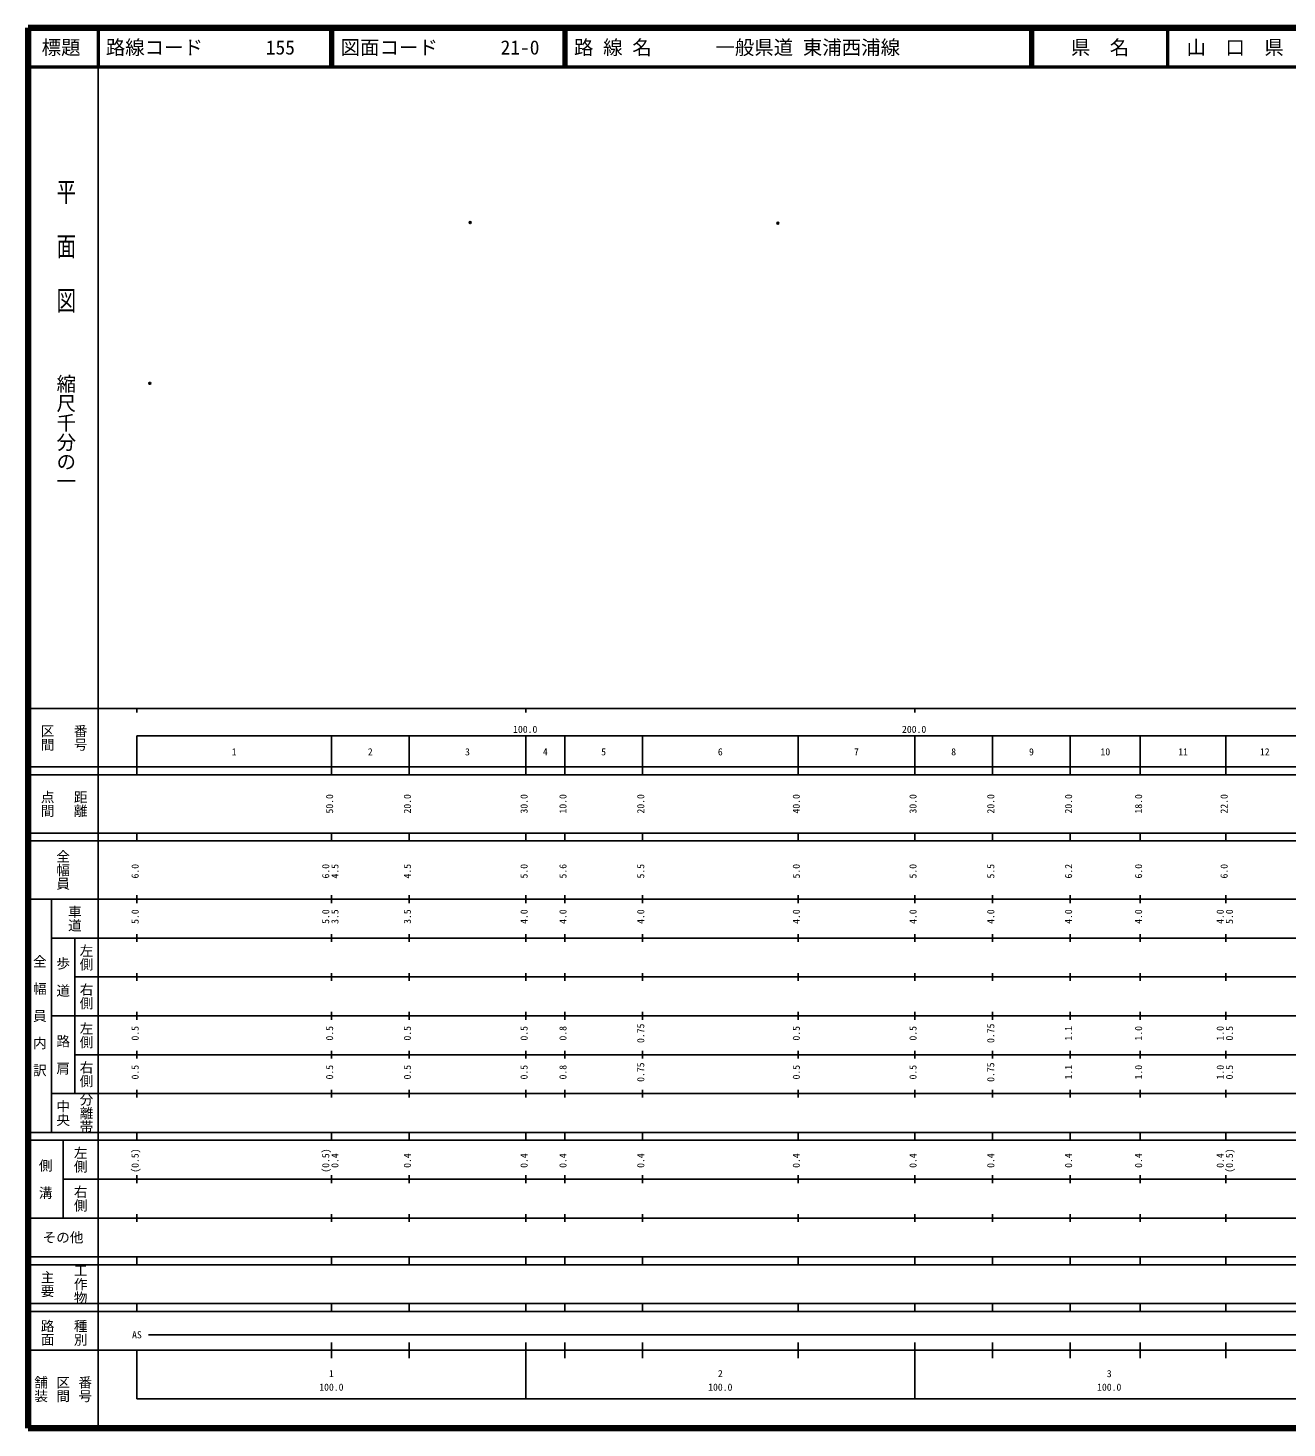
# Model space of a CAD drawing. Units: millimetres on the paper. Extents: x 40 to 680, y 20 to 380.
# Drawn here: x 40 to 363.7, y 20 to 380 of the extents above; entities that cross this region are included whole.
import ezdxf
from ezdxf.enums import TextEntityAlignment as Align

# ---------------------------------------------------------------- set-up
doc = ezdxf.new("R2010")
doc.units = ezdxf.units.MM
doc.header["$PDMODE"] = 32
doc.header["$PDSIZE"] = 0.5
doc.layers.add('M-OTRS', color=6, linetype='Continuous')
doc.layers.add('M-TTL-TXT', color=7, linetype='Continuous')
for name, color, linetype, lineweight in [('M-TTL', 2, 'Continuous', 140), ('M-TTL-BAND', 7, 'Continuous', 25), ('M-TTL-LINE', 7, 'Continuous', 50)]:
    doc.layers.add(name, color=color, linetype=linetype, lineweight=lineweight)
doc.styles.add('@ＭＳ ゴシック', font='')
doc.styles.add('ＭＳ ゴシック', font='')
doc.styles.get('@ＭＳ ゴシック').set_extended_font_data('@MS Gothic')
doc.styles.get('ＭＳ ゴシック').set_extended_font_data('MS Gothic')

msp = doc.modelspace()

# ---------------------------------------------------------------- linework, layer by layer
at = {"layer": 'M-OTRS'}
for p in [(153.686, 329.957), (232.814, 329.807), (71.29, 288.629)]:
    msp.add_point(p, dxfattribs=at)
at = {"layer": 'M-TTL'}
for p, q in [((40, 380), (40, 20)), ((680, 380), (40, 380)), ((40, 20), (680, 20))]:
    msp.add_line(p, q, dxfattribs=at)
at = {"layer": 'M-TTL-BAND'}
for p, q in [((58, 370), (58, 20)), ((40, 205), (579, 205)), ((68, 205), (68, 204)), ((168, 205), (168, 204)), ((268, 205), (268, 204)), ((68, 198), (579, 198)), ((68, 198), (68, 188)), ((118, 188), (118, 198)), ((138, 188), (138, 198)), ((168, 188), (168, 198)), ((178, 188), (178, 198)), ((198, 188), (198, 198)), ((238, 188), (238, 198)), ((268, 188), (268, 198)), ((288, 188), (288, 198)), ((308, 188), (308, 198)), ((326, 188), (326, 198)), ((348, 188), (348, 198)), ((40, 190), (579, 190)), ((40, 188), (579, 188)), ((40, 173), (579, 173)), ((68, 171), (68, 173)), ((118, 171), (118, 173)), ((138, 171), (138, 173)), ((168, 171), (168, 173)), ((178, 171), (178, 173)), ((198, 171), (198, 173)), ((238, 171), (238, 173)), ((268, 171), (268, 173)), ((288, 171), (288, 173)), ((308, 171), (308, 173)), ((326, 171), (326, 173)), ((348, 171), (348, 173)), ((40, 171), (579, 171)), ((40, 156), (579, 156)), ((46, 96), (46, 156)), ((68, 155), (68, 157)), ((118, 155), (118, 157)), ((138, 155), (138, 157)), ((168, 155), (168, 157)), ((178, 155), (178, 157)), ((198, 155), (198, 157)), ((238, 155), (238, 157)), ((268, 155), (268, 157)), ((288, 155), (288, 157)), ((308, 155), (308, 157)), ((326, 155), (326, 157)), ((348, 155), (348, 157)), ((46, 146), (579, 146)), ((52, 146), (52, 106)), ((68, 145), (68, 147)), ((118, 145), (118, 147)), ((138, 145), (138, 147)), ((168, 145), (168, 147)), ((178, 145), (178, 147)), ((198, 145), (198, 147)), ((238, 145), (238, 147)), ((268, 145), (268, 147)), ((288, 145), (288, 147)), ((308, 145), (308, 147)), ((326, 145), (326, 147)), ((348, 145), (348, 147)), ((68, 135), (68, 137)), ((118, 135), (118, 137)), ((138, 135), (138, 137)), ((168, 135), (168, 137)), ((178, 135), (178, 137)), ((198, 135), (198, 137)), ((238, 135), (238, 137)), ((268, 135), (268, 137)), ((288, 135), (288, 137)), ((308, 135), (308, 137)), ((326, 135), (326, 137)), ((348, 135), (348, 137)), ((52, 136), (579, 136)), ((46, 126), (579, 126)), ((68, 125), (68, 127)), ((118, 125), (118, 127)), ((138, 125), (138, 127)), ((168, 125), (168, 127)), ((178, 125), (178, 127)), ((198, 125), (198, 127)), ((238, 125), (238, 127)), ((268, 125), (268, 127)), ((288, 125), (288, 127)), ((308, 125), (308, 127)), ((326, 125), (326, 127)), ((348, 125), (348, 127)), ((52, 116), (579, 116)), ((68, 115), (68, 117)), ((118, 115), (118, 117)), ((138, 115), (138, 117)), ((168, 115), (168, 117)), ((178, 115), (178, 117)), ((198, 115), (198, 117)), ((238, 115), (238, 117)), ((268, 115), (268, 117)), ((288, 115), (288, 117)), ((308, 115), (308, 117)), ((326, 115), (326, 117)), ((348, 115), (348, 117)), ((46, 106), (579, 106)), ((68, 105), (68, 107)), ((118, 105), (118, 107)), ((138, 105), (138, 107)), ((168, 105), (168, 107)), ((178, 105), (178, 107)), ((198, 105), (198, 107)), ((238, 105), (238, 107)), ((268, 105), (268, 107)), ((288, 105), (288, 107)), ((308, 105), (308, 107)), ((326, 105), (326, 107)), ((348, 105), (348, 107)), ((40, 96), (579, 96)), ((40, 94), (579, 94)), ((49, 94), (49, 74)), ((68, 94), (68, 96)), ((118, 94), (118, 96)), ((138, 94), (138, 96)), ((168, 94), (168, 96)), ((178, 94), (178, 96)), ((198, 94), (198, 96)), ((238, 94), (238, 96)), ((268, 94), (268, 96)), ((288, 94), (288, 96)), ((308, 94), (308, 96)), ((326, 94), (326, 96)), ((348, 94), (348, 96)), ((49, 84), (579, 84)), ((68, 83), (68, 85)), ((118, 83), (118, 85)), ((138, 83), (138, 85)), ((168, 83), (168, 85)), ((178, 83), (178, 85)), ((198, 83), (198, 85)), ((238, 83), (238, 85)), ((268, 83), (268, 85)), ((288, 83), (288, 85)), ((308, 83), (308, 85)), ((326, 83), (326, 85)), ((348, 83), (348, 85)), ((40, 74), (579, 74)), ((68, 73), (68, 75)), ((118, 73), (118, 75)), ((138, 73), (138, 75)), ((168, 73), (168, 75)), ((178, 73), (178, 75)), ((198, 73), (198, 75)), ((238, 73), (238, 75)), ((268, 73), (268, 75)), ((288, 73), (288, 75)), ((308, 73), (308, 75)), ((326, 73), (326, 75)), ((348, 73), (348, 75)), ((40, 64), (579, 64)), ((40, 62), (579, 62)), ((68, 62), (68, 64)), ((118, 62), (118, 64)), ((138, 62), (138, 64)), ((168, 62), (168, 64)), ((178, 62), (178, 64)), ((198, 62), (198, 64)), ((238, 62), (238, 64)), ((268, 62), (268, 64)), ((288, 62), (288, 64)), ((308, 62), (308, 64)), ((326, 62), (326, 64)), ((348, 62), (348, 64)), ((40, 52), (579, 52)), ((68, 50), (68, 52)), ((118, 50), (118, 52)), ((138, 50), (138, 52)), ((168, 50), (168, 52)), ((178, 50), (178, 52)), ((198, 50), (198, 52)), ((238, 50), (238, 52)), ((268, 50), (268, 52)), ((288, 50), (288, 52)), ((308, 50), (308, 52)), ((326, 50), (326, 52)), ((348, 50), (348, 52)), ((40, 50), (579, 50)), ((71, 44), (565, 44)), ((40, 40), (579, 40)), ((68, 40), (68, 27.5)), ((118, 38), (118, 42)), ((138, 38), (138, 42)), ((168, 27.5), (168, 42)), ((178, 38), (178, 42)), ((198, 38), (198, 42)), ((238, 38), (238, 42)), ((268, 27.5), (268, 42)), ((288, 38), (288, 42)), ((308, 38), (308, 42)), ((326, 38), (326, 42)), ((348, 38), (348, 42)), ((68, 27.5), (579, 27.5))]:
    msp.add_line(p, q, dxfattribs=at)
at = {"layer": 'M-TTL-LINE'}
for p, q in [((58, 380), (58, 370)), ((117.75, 380), (117.75, 370)), ((118.25, 380), (118.25, 370)), ((177.75, 380), (177.75, 370)), ((178.25, 380), (178.25, 370)), ((297.75, 380), (297.75, 370)), ((298.25, 380), (298.25, 370)), ((333, 380), (333, 370)), ((40, 370), (680, 370))]:
    msp.add_line(p, q, dxfattribs=at)

# ---------------------------------------------------------------- texts
at = {"layer": 'M-TTL-BAND', "style": '@ＭＳ ゴシック', "width": 1.4}
msp.add_text('平  面  図', height=3.666, rotation=270, dxfattribs=at).set_placement((49.777, 306.475), align=Align.MIDDLE_RIGHT)
at = {"layer": 'M-TTL-BAND', "style": '@ＭＳ ゴシック'}
msp.add_text('縮尺千分の一', height=3.666, rotation=270, dxfattribs=at).set_placement((49.777, 261.03), align=Align.MIDDLE_RIGHT)
for s, p in [('区間', (45, 197.5)), ('番号', (53.5, 197.5)), ('点間', (45, 180.5)), ('距離', (53.5, 180.5)), ('全幅員', (49, 163.5)), ('車道', (52, 151)), ('左側', (55, 141)), ('全\u3000幅\u3000員\u3000内\u3000訳', (43, 126)), ('歩\u3000道', (49, 136)), ('右側', (55, 131)), ('左側', (55, 121)), ('路\u3000肩', (49, 116)), ('右側', (55, 111)), ('分離帯', (55, 101)), ('中央', (49, 101)), ('左側', (53.5, 89)), ('側\u3000溝', (44.5, 84)), ('右側', (53.5, 79)), ('工作物', (53.5, 57)), ('主要', (45, 57)), ('路面', (45, 44.5)), ('種別', (53.5, 44.5)), ('舗装', (43.333, 30)), ('区間', (49, 30)), ('番号', (54.667, 30))]:
    msp.add_text(s, height=2.566, rotation=270, dxfattribs=at).set_placement(p, align=Align.MIDDLE_CENTER)
at = {"layer": 'M-TTL-BAND', "style": 'ＭＳ ゴシック'}
for s, p in [('100.0', (167.844, 198.195)), ('200.0', (267.844, 198.195)), ('1', (93, 192.405)), ('2', (128, 192.405)), ('3', (153, 192.405)), ('4', (173, 192.405)), ('5', (188, 192.405)), ('6', (218, 192.405)), ('7', (253, 192.405)), ('8', (278, 192.405)), ('9', (298, 192.405)), ('10', (317, 192.405)), ('11', (337, 192.405)), ('12', (358, 192.405)), ('AS', (68, 42.5)), ('1', (118, 32.523)), ('2', (218, 32.523)), ('3', (318, 32.523)), ('100.0', (118, 29.033)), ('100.0', (218, 29.033)), ('100.0', (318, 29.033))]:
    msp.add_text(s, height=1.833, dxfattribs=at).set_placement(p, align=Align.BOTTOM_CENTER)
for s, p in [('50.0', (119, 180.5)), ('20.0', (139, 180.5)), ('30.0', (169, 180.5)), ('10.0', (179, 180.5)), ('20.0', (199, 180.5)), ('40.0', (239, 180.5)), ('30.0', (269, 180.5)), ('20.0', (289, 180.5)), ('20.0', (309, 180.5)), ('18.0', (327, 180.5)), ('22.0', (349, 180.5)), ('6.0', (69, 163.174)), ('6.0', (118, 163.174)), ('4.5', (120.37, 163.174)), ('4.5', (139, 163.174)), ('5.0', (169, 163.174)), ('5.6', (179, 163.174)), ('5.5', (199, 163.174)), ('5.0', (239, 163.174)), ('5.0', (269, 163.174)), ('5.5', (289, 163.174)), ('6.2', (309, 163.174)), ('6.0', (327, 163.174)), ('6.0', (349, 163.174)), ('5.0', (69, 151.5)), ('5.0', (118, 151.5)), ('3.5', (120.37, 151.5)), ('3.5', (139, 151.5)), ('4.0', (169, 151.5)), ('4.0', (179, 151.5)), ('4.0', (199, 151.5)), ('4.0', (239, 151.5)), ('4.0', (269, 151.5)), ('4.0', (289, 151.5)), ('4.0', (309, 151.5)), ('4.0', (327, 151.5)), ('4.0', (348, 151.5)), ('5.0', (350.37, 151.5)), ('0.5', (69, 121.5)), ('0.5', (119, 121.5)), ('0.5', (139, 121.5)), ('0.5', (169, 121.5)), ('0.8', (179, 121.5)), ('0.75', (199, 121.5)), ('0.5', (239, 121.5)), ('0.5', (269, 121.5)), ('0.75', (289, 121.5)), ('1.1', (309, 121.5)), ('1.0', (327, 121.5)), ('1.0', (348, 121.5)), ('0.5', (350.37, 121.5)), ('0.5', (69, 111.5)), ('0.5', (119, 111.5)), ('0.5', (139, 111.5)), ('0.5', (169, 111.5)), ('0.8', (179, 111.5)), ('0.75', (199, 111.5)), ('0.5', (239, 111.5)), ('0.5', (269, 111.5)), ('0.75', (289, 111.5)), ('1.1', (309, 111.5)), ('1.0', (327, 111.5)), ('1.0', (348, 111.5)), ('0.5', (350.37, 111.5)), ('(0.5)', (69, 88.764)), ('(0.5)', (118, 88.764)), ('0.4', (120.37, 88.764)), ('0.4', (139, 88.764)), ('0.4', (169, 88.764)), ('0.4', (179, 88.764)), ('0.4', (199, 88.764)), ('0.4', (239, 88.764)), ('0.4', (269, 88.764)), ('0.4', (289, 88.764)), ('0.4', (309, 88.764)), ('0.4', (327, 88.764)), ('0.4', (348, 88.764)), ('(0.5)', (350.37, 88.764))]:
    msp.add_text(s, height=1.833, rotation=90, dxfattribs=at).set_placement(p, align=Align.BOTTOM_CENTER)
msp.add_text('その他', height=2.566, dxfattribs=at).set_placement((49, 69), align=Align.MIDDLE_CENTER)
at = {"layer": 'M-TTL-TXT', "style": 'ＭＳ ゴシック'}
for s, p in [('標題', (48.5, 375)), ('県\u3000名', (315.625, 375)), ('山\u3000口\u3000県', (350.375, 375))]:
    msp.add_text(s, height=3.666, dxfattribs=at).set_placement(p, align=Align.MIDDLE_CENTER)
for s, p in [('路線コード', (60, 375)), ('155', (101.142, 375)), ('図面コード', (120.38, 375)), ('21-0', (161.521, 375)), ('路 線 名', (180.38, 375)), ('一般県道 東浦西浦線', (216.734, 375))]:
    msp.add_text(s, height=3.666, dxfattribs=at).set_placement(p, align=Align.MIDDLE_LEFT)

doc.saveas('drawing.dxf')
